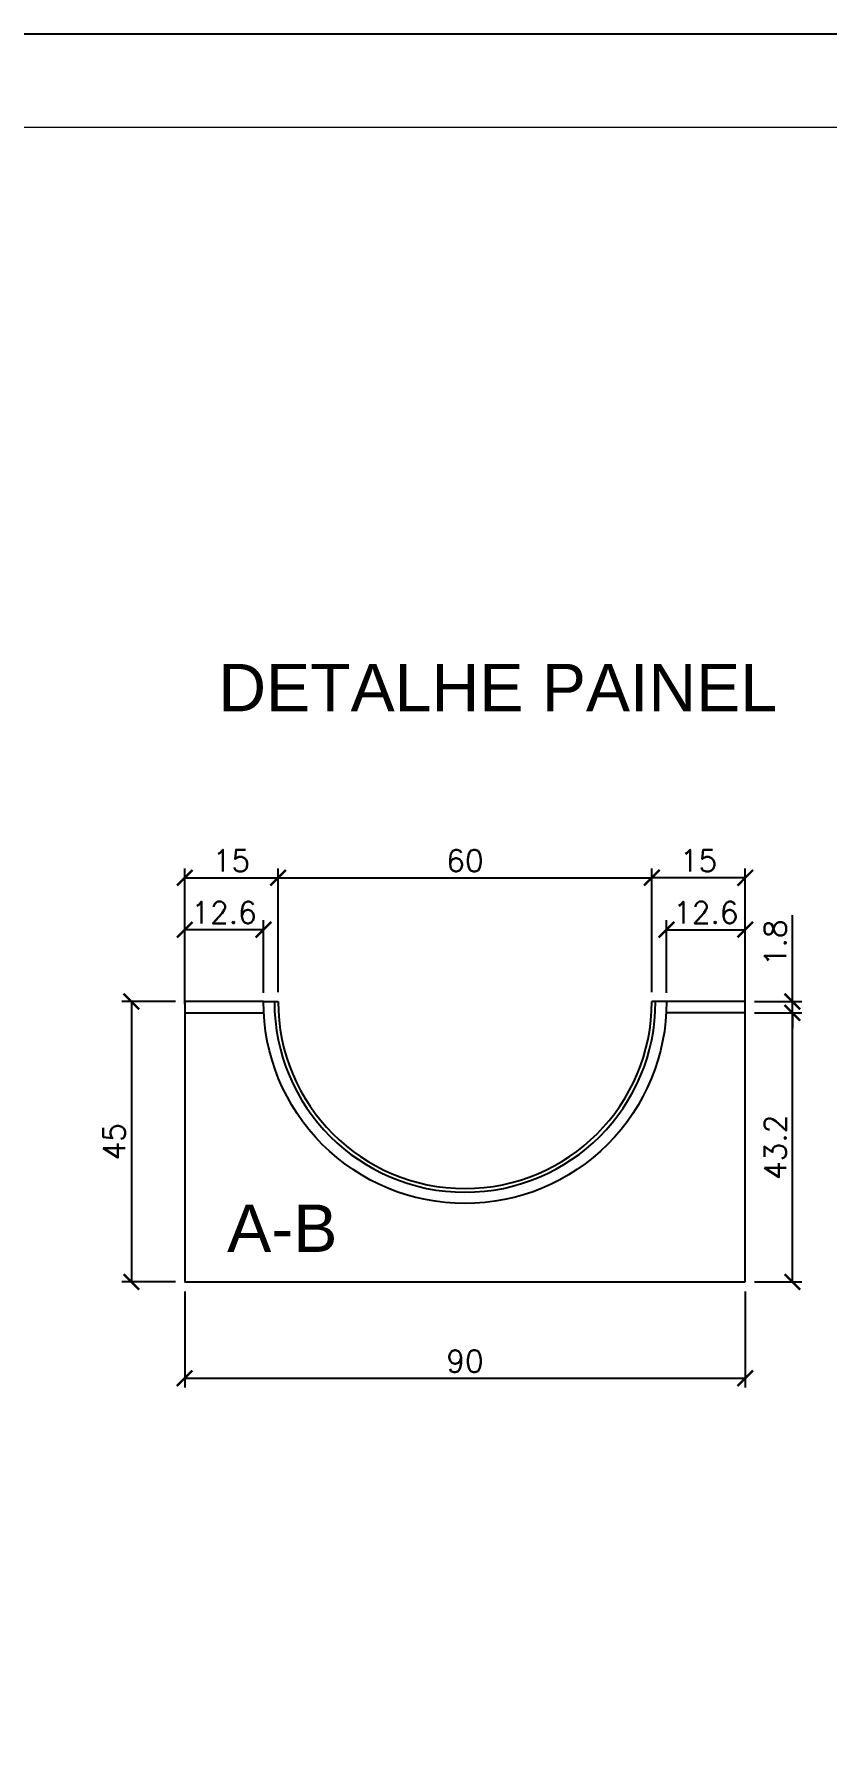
# Model space of a CAD drawing. Extents: x -23436 to 4767, y -4131 to 9755.
# Drawn here: x -17078 to -16823, y -1164 to -618 of the extents above; entities that cross this region are included whole.
import ezdxf
from ezdxf.enums import TextEntityAlignment as Align

# ---------------------------------------------------------------- set-up
doc = ezdxf.new("R2010")
doc.units = 0
doc.header["$PDMODE"] = 2
doc.header["$PDSIZE"] = 10
doc.layers.get('0').update_dxf_attribs({"lineweight": 13})
doc.layers.get('Defpoints').update_dxf_attribs({"lineweight": 13})
doc.layers.add('cotas', color=4, linetype='Continuous', lineweight=13)
doc.layers.add('FOLHA MB', color=7, linetype='Continuous', lineweight=13)
doc.layers.add('Laje_Perimetro', color=7, linetype='Continuous', plot=False)
for name, color, linetype in [('MB Logo', 254, 'Continuous'), ('Painéis', 30, 'Continuous'), ('TEXTO_GERAL', 7, 'Continuous')]:
    doc.layers.add(name, color=color, linetype=linetype)
doc.styles.add('ROMANS', font='romans.shx')
doc.styles.add('SANSSERIF', font='sas_____.pfb')
doc.dimstyles.new('COTA SECAO', dxfattribs={"dimtxt": 7, "dimasz": 5, "dimexe": 3, "dimexo": 3, "dimgap": 2, "dimtad": 3, "dimdec": 1, "dimlfac": 0.5, "dimzin": 12, "dimdsep": 46, "dimtxsty": 'ROMANS', "dimblk": 'ARCHTICK', "dimcen": 0, "dimclrd": 4, "dimclre": 4, "dimclrt": 1, "dimadec": 1, "dimazin": 3, "dimtfac": 1, "dimtdec": 1, "dimtmove": 0, "dimatfit": 3, "dimldrblk": 'OBLIQUE', "dimfxl": 0, "dimtolj": 1, "dimtzin": 12, "dimarcsym": 0})

# ---------------------------------------------------------------- blocks, each defined once
blk = doc.blocks.new('A$C169d8357')
at = {"layer": 'FOLHA MB', "color": 1}
for points in [[(0, 1199.94), (0, 149.94), (1485.02, 149.94), (1485.02, 1199.94)], [(70, 1169.94), (70, 179.94), (1455.02, 179.94), (1455.02, 1169.94)]]:
    blk.add_lwpolyline(points, close=True, dxfattribs=at)
blk = doc.blocks.new('_ArchTick')
at = {"color": 0, "linetype": 'ByBlock', "const_width": 0.15}
blk.add_lwpolyline([(-0.5, -0.5), (0.5, 0.5)], dxfattribs=at)
blk = doc.blocks.new('*D832')
at = {"color": 4, "lineweight": -2, "transparency": 16777216}
for p, q in [((-16834.37, -928.22), (-16834.37, -900.55)), ((-16846.49, -928.22), (-16831.37, -928.22)), ((-16834.37, -931.82), (-16834.37, -928.22)), ((-16846.49, -931.82), (-16831.37, -931.82)), ((-16834.37, -931.82), (-16834.37, -936.82))]:
    blk.add_line(p, q, dxfattribs=at)
at = {"layer": 'Defpoints', "color": 0, "transparency": 16777216}
for p in [(-16849.49, -928.22), (-16849.49, -931.82), (-16834.37, -931.82)]:
    blk.add_point(p, dxfattribs=at)
at = {"color": 4, "lineweight": -2, "transparency": 16777216, "xscale": 5, "yscale": 5, "zscale": 5}
for p, rotation in [((-16834.37, -928.22), 270), ((-16834.37, -931.82), 90)]:
    blk.add_blockref('_ArchTick', p, dxfattribs=dict(at, rotation=rotation))
at = {"color": 1, "transparency": 16777216, "insert": (-16839.87, -909.38), "char_height": 7, "attachment_point": 5, "rotation": 90, "style": 'ROMANS'}
blk.add_mtext('\\A1;1.8', dxfattribs=at)
blk = doc.blocks.new('_OBLIQUE')
at = {"color": 0, "linetype": 'ByBlock', "lineweight": -2}
for p, q in [((0, 0), (-1, 0)), ((-0.5, -0.5), (0.5, 0.5))]:
    blk.add_line(p, q, dxfattribs=at)
blk = doc.blocks.new('*D833')
at = {"color": 4, "lineweight": -2, "transparency": 16777216}
for p, q in [((-17029.49, -929.05), (-17029.49, -885.5)), ((-17029.49, -888.5), (-16999.49, -888.5)), ((-16999.49, -925.22), (-16999.49, -885.5))]:
    blk.add_line(p, q, dxfattribs=at)
at = {"layer": 'Defpoints', "color": 0, "transparency": 16777216}
for p in [(-16999.49, -888.5), (-16999.49, -928.22), (-17029.49, -932.05)]:
    blk.add_point(p, dxfattribs=at)
at = {"color": 4, "lineweight": -2, "transparency": 16777216, "xscale": 5, "yscale": 5, "zscale": 5, "rotation": 180}
blk.add_blockref('_ArchTick', (-17029.49, -888.5), dxfattribs=at)
at = {"color": 4, "lineweight": -2, "transparency": 16777216, "xscale": 5, "yscale": 5, "zscale": 5}
blk.add_blockref('_ArchTick', (-16999.49, -888.5), dxfattribs=at)
at = {"color": 1, "transparency": 16777216, "insert": (-17014.49, -883), "char_height": 7, "attachment_point": 5, "style": 'ROMANS'}
blk.add_mtext('\\A1;15', dxfattribs=at)
blk = doc.blocks.new('*D834')
at = {"color": 4, "lineweight": -2, "transparency": 16777216}
for p, q in [((-17029.49, -925.38), (-17029.49, -902.16)), ((-17004.19, -905.16), (-17029.49, -905.16)), ((-17004.19, -925.38), (-17004.19, -902.16))]:
    blk.add_line(p, q, dxfattribs=at)
at = {"layer": 'Defpoints', "color": 0, "transparency": 16777216}
for p in [(-17029.49, -905.16), (-17029.49, -928.38), (-17004.19, -928.38)]:
    blk.add_point(p, dxfattribs=at)
at = {"color": 4, "lineweight": -2, "transparency": 16777216, "xscale": 5, "yscale": 5, "zscale": 5, "rotation": 180}
blk.add_blockref('_ArchTick', (-17029.49, -905.16), dxfattribs=at)
at = {"color": 4, "lineweight": -2, "transparency": 16777216, "xscale": 5, "yscale": 5, "zscale": 5}
blk.add_blockref('_ArchTick', (-17004.19, -905.16), dxfattribs=at)
at = {"color": 1, "transparency": 16777216, "insert": (-17016.84, -899.66), "char_height": 7, "attachment_point": 5, "style": 'ROMANS'}
blk.add_mtext('\\A1;12.6', dxfattribs=at)
blk = doc.blocks.new('*D835')
at = {"color": 4, "lineweight": -2, "transparency": 16777216}
for p, q in [((-16879.49, -925.22), (-16879.49, -885.5)), ((-16849.5, -888.5), (-16879.49, -888.5)), ((-16849.5, -929.05), (-16849.5, -885.5))]:
    blk.add_line(p, q, dxfattribs=at)
at = {"layer": 'Defpoints', "color": 0, "transparency": 16777216}
for p in [(-16879.49, -888.5), (-16879.49, -928.22), (-16849.5, -932.05)]:
    blk.add_point(p, dxfattribs=at)
at = {"color": 4, "lineweight": -2, "transparency": 16777216, "xscale": 5, "yscale": 5, "zscale": 5, "rotation": 180}
blk.add_blockref('_ArchTick', (-16879.49, -888.5), dxfattribs=at)
at = {"color": 4, "lineweight": -2, "transparency": 16777216, "xscale": 5, "yscale": 5, "zscale": 5}
blk.add_blockref('_ArchTick', (-16849.5, -888.5), dxfattribs=at)
at = {"color": 1, "transparency": 16777216, "insert": (-16864.5, -883), "char_height": 7, "attachment_point": 5, "style": 'ROMANS'}
blk.add_mtext('\\A1;15', dxfattribs=at)
blk = doc.blocks.new('*D836')
at = {"color": 4, "lineweight": -2, "transparency": 16777216}
for p, q in [((-16874.79, -925.38), (-16874.79, -902.16)), ((-16874.79, -905.16), (-16849.5, -905.16)), ((-16849.5, -925.38), (-16849.5, -902.16))]:
    blk.add_line(p, q, dxfattribs=at)
at = {"layer": 'Defpoints', "color": 0, "transparency": 16777216}
for p in [(-16849.5, -905.16), (-16874.79, -928.38), (-16849.5, -928.38)]:
    blk.add_point(p, dxfattribs=at)
at = {"color": 4, "lineweight": -2, "transparency": 16777216, "xscale": 5, "yscale": 5, "zscale": 5, "rotation": 180}
blk.add_blockref('_ArchTick', (-16874.79, -905.16), dxfattribs=at)
at = {"color": 4, "lineweight": -2, "transparency": 16777216, "xscale": 5, "yscale": 5, "zscale": 5}
blk.add_blockref('_ArchTick', (-16849.5, -905.16), dxfattribs=at)
at = {"color": 1, "transparency": 16777216, "insert": (-16862.15, -899.66), "char_height": 7, "attachment_point": 5, "style": 'ROMANS'}
blk.add_mtext('\\A1;12.6', dxfattribs=at)
blk = doc.blocks.new('*D837')
at = {"color": 4, "lineweight": -2, "transparency": 16777216}
for p, q in [((-16999.49, -925.22), (-16999.49, -885.5)), ((-16999.49, -888.5), (-16879.49, -888.5)), ((-16879.49, -925.22), (-16879.49, -885.5))]:
    blk.add_line(p, q, dxfattribs=at)
at = {"layer": 'Defpoints', "color": 0, "transparency": 16777216}
for p in [(-16879.49, -888.5), (-16999.49, -928.22), (-16879.49, -928.22)]:
    blk.add_point(p, dxfattribs=at)
at = {"color": 4, "lineweight": -2, "transparency": 16777216, "xscale": 5, "yscale": 5, "zscale": 5, "rotation": 180}
blk.add_blockref('_ArchTick', (-16999.49, -888.5), dxfattribs=at)
at = {"color": 4, "lineweight": -2, "transparency": 16777216, "xscale": 5, "yscale": 5, "zscale": 5}
blk.add_blockref('_ArchTick', (-16879.49, -888.5), dxfattribs=at)
at = {"color": 1, "transparency": 16777216, "insert": (-16939.49, -883), "char_height": 7, "attachment_point": 5, "style": 'ROMANS'}
blk.add_mtext('\\A1;60', dxfattribs=at)
blk = doc.blocks.new('*D838')
at = {"color": 4, "lineweight": -2, "transparency": 16777216}
for p, q in [((-17032.49, -928.22), (-17049.62, -928.22)), ((-17046.62, -928.22), (-17046.62, -1018.22)), ((-17032.49, -1018.22), (-17049.62, -1018.22))]:
    blk.add_line(p, q, dxfattribs=at)
at = {"layer": 'Defpoints', "color": 0, "transparency": 16777216}
for p in [(-17029.49, -928.22), (-17046.62, -1018.22), (-17029.49, -1018.22)]:
    blk.add_point(p, dxfattribs=at)
at = {"color": 4, "lineweight": -2, "transparency": 16777216, "xscale": 5, "yscale": 5, "zscale": 5}
for p, rotation in [((-17046.62, -928.22), 90), ((-17046.62, -1018.22), 270)]:
    blk.add_blockref('_ArchTick', p, dxfattribs=dict(at, rotation=rotation))
at = {"color": 1, "transparency": 16777216, "insert": (-17052.12, -973.22), "char_height": 7, "attachment_point": 5, "rotation": 90, "style": 'ROMANS'}
blk.add_mtext('\\A1;45', dxfattribs=at)
blk = doc.blocks.new('*D839')
at = {"color": 4, "lineweight": -2, "transparency": 16777216}
for p, q in [((-17029.49, -1021.22), (-17029.49, -1052.12)), ((-16849.49, -1021.22), (-16849.49, -1052.12)), ((-17029.49, -1049.12), (-16849.49, -1049.12))]:
    blk.add_line(p, q, dxfattribs=at)
at = {"layer": 'Defpoints', "color": 0, "transparency": 16777216}
for p in [(-17029.49, -1018.22), (-16849.49, -1018.22), (-16849.49, -1049.12)]:
    blk.add_point(p, dxfattribs=at)
at = {"color": 4, "lineweight": -2, "transparency": 16777216, "xscale": 5, "yscale": 5, "zscale": 5, "rotation": 180}
blk.add_blockref('_ArchTick', (-17029.49, -1049.12), dxfattribs=at)
at = {"color": 4, "lineweight": -2, "transparency": 16777216, "xscale": 5, "yscale": 5, "zscale": 5}
blk.add_blockref('_ArchTick', (-16849.49, -1049.12), dxfattribs=at)
at = {"color": 1, "transparency": 16777216, "insert": (-16939.49, -1043.62), "char_height": 7, "attachment_point": 5, "style": 'ROMANS'}
blk.add_mtext('\\A1;90', dxfattribs=at)
blk = doc.blocks.new('*D840')
at = {"color": 4, "lineweight": -2, "transparency": 16777216}
for p, q in [((-16846.49, -931.82), (-16831.37, -931.82)), ((-16834.37, -1018.22), (-16834.37, -931.82)), ((-16846.49, -1018.22), (-16831.37, -1018.22))]:
    blk.add_line(p, q, dxfattribs=at)
at = {"layer": 'Defpoints', "color": 0, "transparency": 16777216}
for p in [(-16849.49, -931.82), (-16834.37, -931.82), (-16849.49, -1018.22)]:
    blk.add_point(p, dxfattribs=at)
at = {"color": 4, "lineweight": -2, "transparency": 16777216, "xscale": 5, "yscale": 5, "zscale": 5}
for p, rotation in [((-16834.37, -931.82), 90), ((-16834.37, -1018.22), 270)]:
    blk.add_blockref('_ArchTick', p, dxfattribs=dict(at, rotation=rotation))
at = {"color": 1, "transparency": 16777216, "insert": (-16839.87, -975.02), "char_height": 7, "attachment_point": 5, "rotation": 90, "style": 'ROMANS'}
blk.add_mtext('\\A1;43.2', dxfattribs=at)

msp = doc.modelspace()

# ---------------------------------------------------------------- linework, layer by layer
at = {"layer": 'cotas'}
msp.add_line((-16999.386, -931.817), (-16999.385, -931.817), dxfattribs=at)
at = {"layer": 'Laje_Perimetro'}
msp.add_lwpolyline([(-16021.356, -617.741), (-17506.377, -617.741), (-17506.377, -1667.741), (-16021.356, -1667.741)], close=True, dxfattribs=at)
at = {"layer": 'Painéis', "color": 32, "true_color": 0xcd6928}
for p, q in [((-17004.195, -928.217), (-16999.495, -928.217)), ((-16874.795, -928.217), (-16879.495, -928.217)), ((-17029.493, -931.817), (-17004.103, -931.817)), ((-16849.495, -931.817), (-16874.886, -931.817))]:
    msp.add_line(p, q, dxfattribs=at)
msp.add_lwpolyline([(-16849.495, -1018.217), (-16849.495, -1004.217), (-16849.495, -928.217), (-16874.795, -928.217, -0.4152653), (-16939.495, -993.017, -0.4152653), (-17004.195, -928.217), (-17029.493, -928.217), (-17029.493, -1018.217)], format="xyb", close=True, dxfattribs=at)
at = {"layer": 'Painéis'}
for radius in [61.2, 60]:
    msp.add_arc((-16939.495, -928.217), radius, 180, 360, dxfattribs=at)

# ---------------------------------------------------------------- block references
at = {"layer": 'MB Logo'}
msp.add_blockref('A$C169d8357', (-17506.377, -1817.679), dxfattribs=at)

# ---------------------------------------------------------------- texts
at = {"layer": 'TEXTO_GERAL', "color": 0, "linetype": 'Continuous', "style": 'SANSSERIF'}
for s, p in [('DETALHE PAINEL', (-17018.701, -827.475)), ('A-B', (-17015.851, -1000.962))]:
    msp.add_text(s, height=15.207, dxfattribs=at).set_placement(p, align=Align.MIDDLE_LEFT)

# ---------------------------------------------------------------- dimensions: what is measured, and where the dimension line sits
for base, p1, p2, picture, middle in [((-16999.495, -888.502), (-17029.493, -932.052), (-16999.495, -928.217), '*D833', (-17014.494, -883.002)), ((-16879.495, -888.502), (-16999.495, -928.217), (-16879.495, -928.217), '*D837', (-16939.495, -883.002)), ((-17029.493, -905.164), (-17004.195, -928.383), (-17029.493, -928.383), '*D834', (-17016.844, -899.664)), ((-16849.495, -1049.123), (-17029.493, -1018.217), (-16849.495, -1018.217), '*D839', (-16939.494, -1043.623))]:
    dim = msp.add_linear_dim(base=base, p1=p1, p2=p2, dimstyle='COTA SECAO')
    dim.commit()
    dim.dimension.update_dxf_attribs({"geometry": picture, "text_midpoint": middle})
for base, p1, p2, angle, picture, middle in [((-16879.495, -888.502), (-16849.496, -932.052), (-16879.495, -928.217), 180, '*D835', (-16864.495, -883.002)), ((-16849.496, -905.164), (-16874.794, -928.383), (-16849.496, -928.383), 180, '*D836', (-16862.145, -899.664)), ((-17046.619, -1018.217), (-17029.493, -928.217), (-17029.493, -1018.217), 90, '*D838', (-17052.119, -973.217)), ((-16834.367, -931.817), (-16849.495, -1018.217), (-16849.495, -931.817), 90, '*D840', (-16839.867, -975.017))]:
    dim = msp.add_linear_dim(base=base, p1=p1, p2=p2, angle=angle, dimstyle='COTA SECAO')
    dim.commit()
    dim.dimension.update_dxf_attribs({"geometry": picture, "text_midpoint": middle})
dim = msp.add_linear_dim(base=(-16834.367, -931.817), p1=(-16849.495, -928.217), p2=(-16849.495, -931.817), angle=270, dimstyle='COTA SECAO')
dim.commit()
dim.dimension.update_dxf_attribs({"geometry": '*D832', "text_midpoint": (-16834.367, -909.383), "dimtype": 160})

doc.saveas('drawing.dxf')
